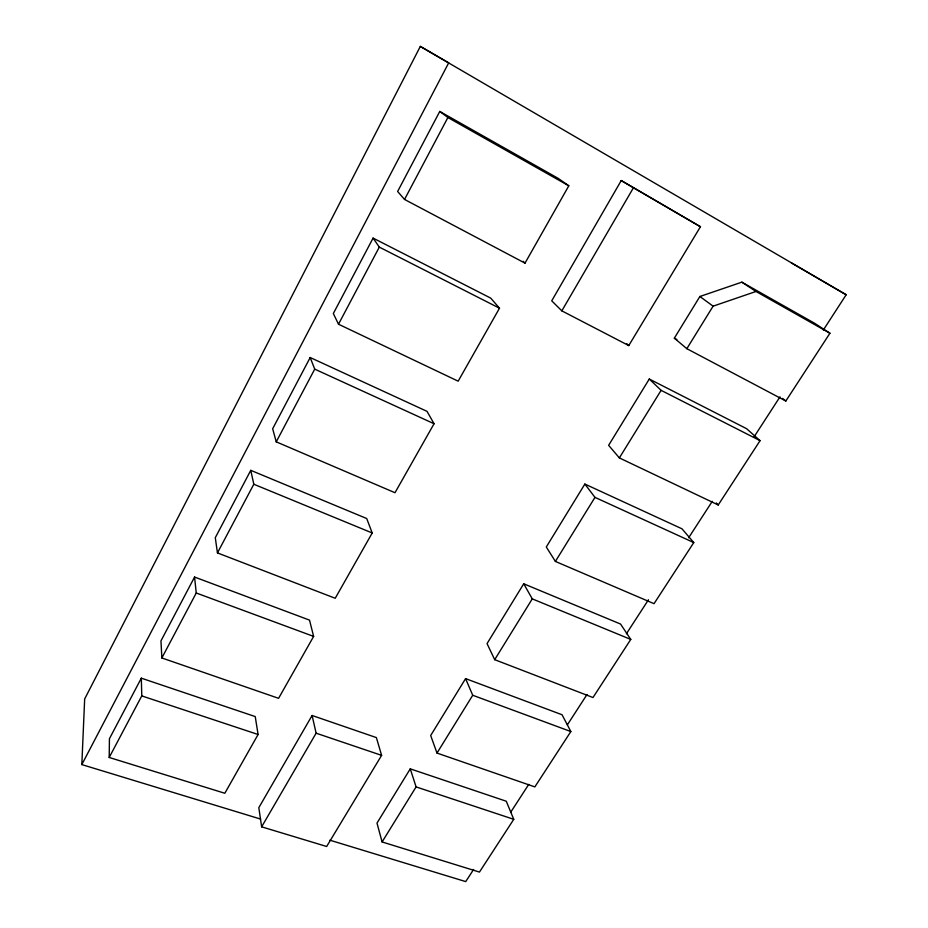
<?xml version="1.0" encoding="UTF-8"?>
<svg xmlns="http://www.w3.org/2000/svg" width="928" height="928" viewBox="0 0 928 928"><rect width="100%" height="100%" fill="white"/><g stroke="black" fill="none" stroke-linecap="round" stroke-linejoin="round"><path stroke-width="1.39" d="M109.202 757.468L109.434 738.711L141.323 678.171L255.235 716.578L258.088 734.5L224.82 793.266L109.202 757.468L141.775 695.907L141.323 678.171M81.826 764.591L84.668 698.97L420.326 46.4L448.7 62.849L81.826 764.591L260.606 819.076M194.567 577.054L160.962 640.877L161.855 657.964L278.586 698.32L313.629 636.411L309.511 620.124L194.567 577.054L196.249 592.992L161.855 657.964M250.769 470.334L215.284 537.706L217.454 552.914L335.228 598.27L372.209 532.974L366.699 518.52L250.769 470.334L253.808 484.242L217.454 552.914M310.184 357.524L272.658 428.771L276.242 441.844L395.003 492.722L434.06 423.736L427.008 411.348L310.184 357.524L314.72 369.135L434.06 423.736M373.079 238.09L333.338 313.536L338.5 324.22L458.165 381.176L499.496 308.2L490.726 298.12L373.079 238.09L379.308 247.115L499.496 308.2M439.768 111.441L397.625 191.481L404.538 199.439L525.016 263.134L568.806 185.797L558.134 178.338L439.768 111.441L447.888 117.52L568.806 185.797M276.242 441.844L314.72 369.135M338.5 324.22L379.308 247.115M404.538 199.439L447.888 117.52M312.098 715.488L258.808 807.696L261.638 826.836L326.656 846.498L381.617 755.357L376.362 737.586L312.098 715.488L316.123 733.19L261.638 826.836M621.238 180.566L551.731 300.834L561.823 310.857L628.766 345.576L700.443 226.734L621.238 180.566L700.443 226.734M561.823 310.857L633.302 187.99M410.257 768.848L377 823.078L382.092 841.951L479.451 872.076L513.764 819.32L506.247 801.224L410.257 768.848L416.092 786.909L382.092 841.951M465.589 678.612L430.685 735.521L436.995 753.072L534.853 786.898L570.848 731.554L562.043 714.746L465.589 678.612L472.723 695.258L570.848 731.554M523.728 583.793L487.049 643.603L494.694 659.68L592.98 697.531L630.773 639.415L620.554 624.045L523.728 583.793L532.266 598.873L630.773 639.415M584.872 484.068L546.29 546.998L555.396 561.428L654.031 603.676L693.773 542.578L681.987 528.809L584.872 484.068L594.976 497.373L693.773 542.578M649.287 379.03L608.629 445.324L619.359 457.91L718.226 504.971L760.067 440.649L746.588 428.678L649.287 379.03L661.096 390.34L760.067 440.649M674.331 338.175L699.886 296.496L741.855 282.158L814.587 323.257L829.934 333.222L785.83 401.024L686.836 348.684L674.331 338.175L676.895 339.532M436.995 753.072L472.723 695.258M494.694 659.68L532.266 598.873M555.396 561.428L594.976 497.373M619.359 457.91L661.096 390.34M686.836 348.684L713.11 306.17L755.995 291.473L829.934 333.222M473.605 869.455L465.728 881.6L329.904 840.2M510.632 812.348L528.74 784.404M567.344 724.872L587.03 694.492M626.412 633.743L648.475 599.732M688.646 537.764L712.275 501.317M754.023 436.926L780.007 396.824M823.333 330.008L846.174 294.768L420.326 46.4M141.775 695.907L258.088 734.5M416.092 786.909L513.764 819.32M316.123 733.19L381.617 755.357M196.249 592.992L313.629 636.411M253.808 484.242L372.209 532.974M791.352 262.868L846.174 294.768M741.855 282.158L755.995 291.473M699.886 296.496L713.11 306.17M782.571 398.437L785.83 401.024M626.702 343.65L628.766 345.576M523.125 261.313L525.016 263.134M716.323 502.953L718.226 504.971"/></g></svg>
